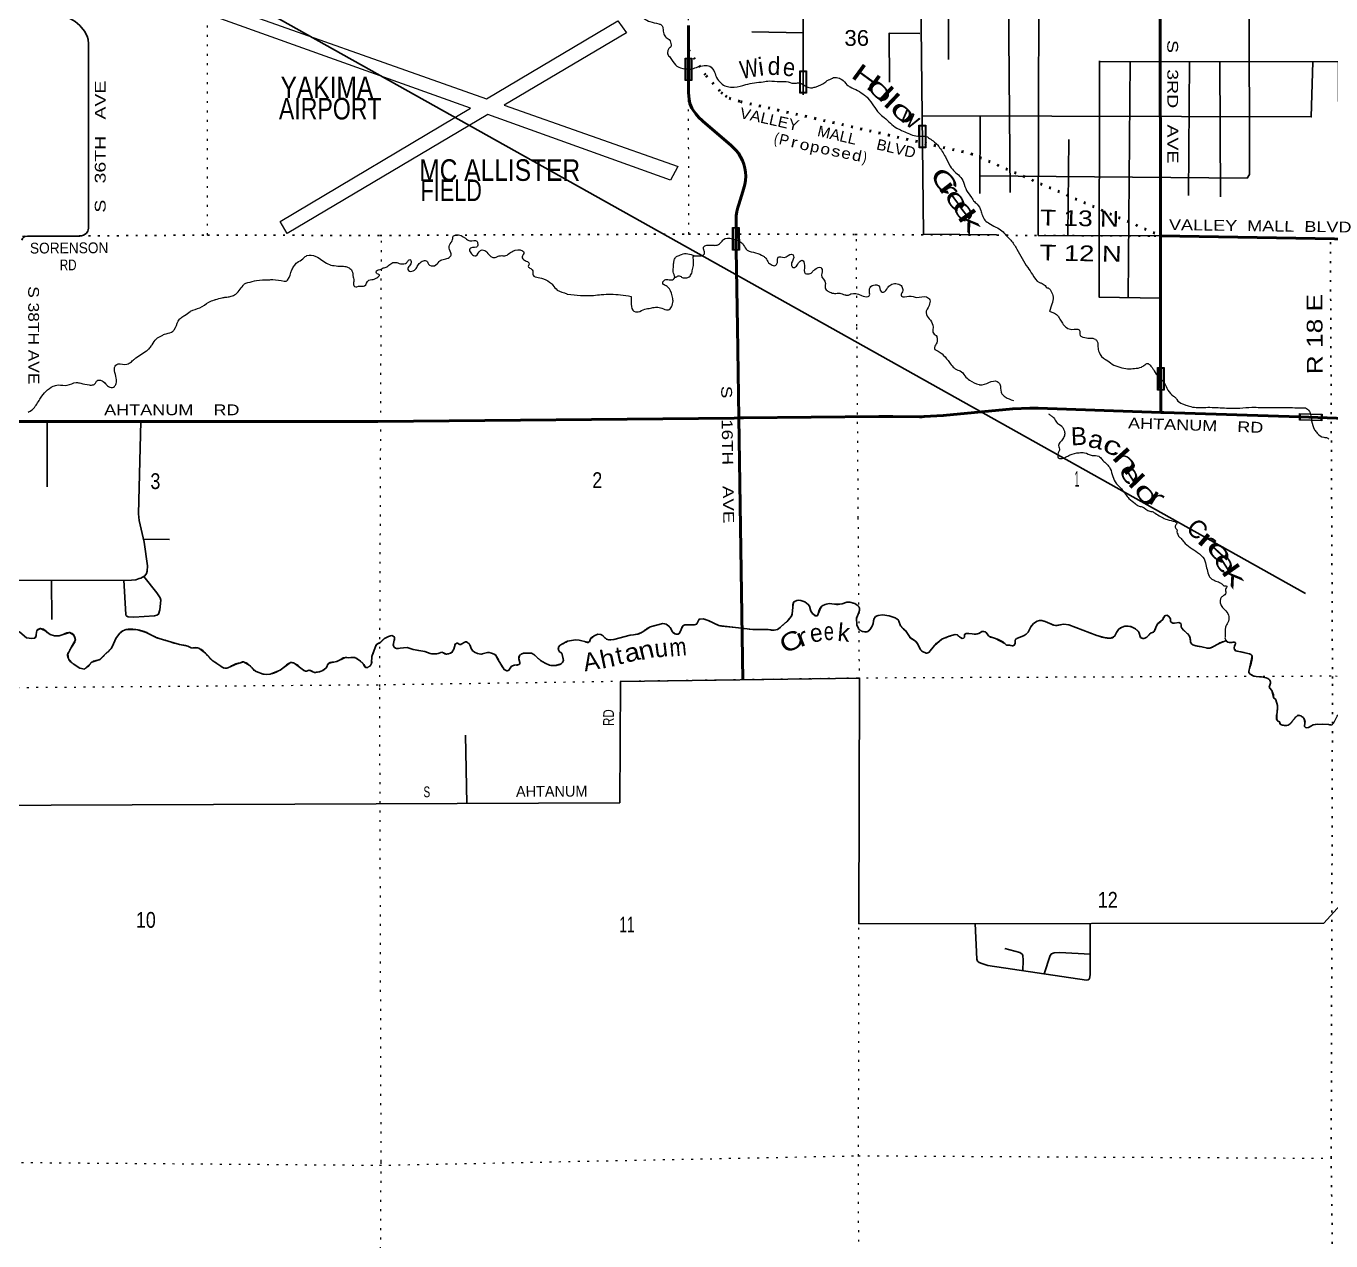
# Model space of a CAD drawing. Header units: feet. Extents: x -6 to 252658, y -374658 to -170635.
# Drawn here: x 111442 to 125950, y -353948 to -340437 of the extents above; entities that cross this region are included whole.
import ezdxf
from ezdxf.enums import TextEntityAlignment as Align

# ---------------------------------------------------------------- set-up
doc = ezdxf.new("R2010")
doc.units = ezdxf.units.FT
doc.header["$LTSCALE"] = 70
doc.linetypes.add('DOT_DASHED', pattern=[7.7, 5, -1.2, 0.3, -1.2])
doc.linetypes.add('DOTTED', pattern=[1.5, 0.3, -1.2])
for name, color, linetype, lineweight in [('26', 7, 'Continuous', 40), ('27', 7, 'Continuous', 13), ('29', 7, 'Continuous', 25), ('30', 7, 'Continuous', 13), ('31', 7, 'Continuous', 13), ('34', 7, 'Continuous', 25), ('36', 7, 'Continuous', 13), ('39', 7, 'Continuous', 13), ('44', 7, 'DOT_DASHED', 13), ('53', 7, 'DOTTED', 40), ('6', 7, 'DOTTED', 25), ('61', 7, 'Continuous', 13), ('7', 7, 'DOTTED', 13)]:
    doc.layers.add(name, color=color, linetype=linetype, lineweight=lineweight)
doc.layers.add('41', color=7, linetype='Continuous')

msp = doc.modelspace()

# ---------------------------------------------------------------- linework, layer by layer
at = {"layer": '26'}
for p, q in [((124054.67, -342768.1), (126203.21, -342806.19)), ((119411.98, -347706.81), (119367.27, -344794.96))]:
    msp.add_line(p, q, dxfattribs=at)
for points in [[(124057.45, -344732.86), (124057.41, -344708.54), (124056.74, -344234.86), (124054.67, -342768.1), (124050.93, -340128.65)], [(119367.27, -344794.96), (119367.25, -344793.53), (119350.98, -343785.05), (119337.19, -342930.32), (119336.26, -342595.89), (119337.89, -342547.49), (119344.56, -342499.52), (119356.21, -342452.52), (119363.33, -342431.02), (119366.43, -342422.35), (119409.97, -342275.84), (119433.34, -342197.18), (119440.74, -342152.3), (119443.41, -342106.89), (119441.32, -342061.45), (119434.49, -342016.49), (119422.99, -341972.48), (119406.96, -341929.91), (119386.57, -341889.25), (119362.04, -341850.95), (119333.64, -341815.42), (119301.68, -341783.06), (119279.72, -341764.33), (118967.83, -341494.66), (118957.59, -341486.4), (118920.44, -341452.15), (118887.07, -341414.2), (118857.85, -341372.97), (118843.64, -341349.67), (118831.94, -341325.01), (118822.88, -341299.26), (118816.56, -341272.71), (118813.21, -341247.55), (118807.11, -341179.31), (118806.83, -341140.32), (118807.12, -340791.48), (118806.31, -340431.53)], [(119367.27, -344794.96), (119417.07, -344794.46), (120925.01, -344779.45), (121079.85, -344777.91), (121377.22, -344781.51), (121402.36, -344781.81), (121427.22, -344780.36), (121640.33, -344767.92), (122412.14, -344692.37), (122601.68, -344684.31), (122694.64, -344687.62), (124057.45, -344732.86)], [(106797.58, -344809.97), (106852.76, -344810.43), (109982.72, -344833.24), (111199.65, -344833.77), (111436.32, -344833.87), (115352.88, -344834.68), (119314.84, -344795.48), (119367.27, -344794.96)], [(126214.19, -344803.15), (125598.88, -344783.1), (124090.81, -344733.97), (124057.45, -344732.86)]]:
    msp.add_lwpolyline(points, dxfattribs=at)
at = {"layer": '29'}
for p, q in [((122718.49, -332140.98), (122694.94, -342765.31)), ((120082.87, -334785.54), (120082.28, -341202.68)), ((121391.6, -340112.99), (121421.45, -342750.86)), ((121696.87, -340109.56), (121697.88, -340808.2)), ((122366.17, -340114.99), (122384.93, -342286.07)), ((112136.87, -340632.37), (112136.29, -342683.78)), ((120082.34, -340512.56), (119509.54, -340500.09)), ((123719.09, -340829.6), (123696.89, -343456.47)), ((124378.1, -340831.35), (124367.69, -342319.08)), ((124716.12, -340832.25), (124720.86, -342335.32)), ((122049.47, -341437.84), (122047.43, -342298.93)), ((123036.03, -341698.62), (123025.74, -342765.99)), ((111456.66, -342774.52), (112038.85, -342771.35)), ((122230.09, -342759.47), (121421.45, -342750.86)), ((124054.67, -342768.1), (122694.94, -342765.31)), ((111674.8, -344833.92), (111676.9, -345559.9)), ((113036.04, -346145.11), (112746.03, -346144.09)), ((111726.23, -346600.62), (111729.42, -347034.7)), ((116326.46, -348322.06), (116341.08, -349081.54))]:
    msp.add_line(p, q, dxfattribs=at)
for points in [[(109394.44, -340056.99), (109537.04, -340108.43), (109609.08, -340121.33), (109709.09, -340125.64), (111008.07, -340108.43), (111072.59, -340112.72), (111132.81, -340121.34), (111291.95, -340155.77), (111812.41, -340302.09), (111911.33, -340340.81), (111988.76, -340383.86), (112040.37, -340431.19), (112091.99, -340491.45), (112122.09, -340549.54), (112132.85, -340586.12), (112136.87, -340632.37)], [(122047.9, -342100.7), (125018.2, -342128.4), (125045.6, -342087.94), (125041.15, -340136.74)], [(121380.29, -340519.29), (121037.37, -340516.89), (121040.42, -341059.44)], [(121406.57, -341436.27), (125731.31, -341446.86), (125749.42, -340834.99)], [(123378.41, -340822.78), (123374.22, -343452.35), (124055.65, -343461.06)], [(123382.52, -340828.71), (126032.4, -340835.74), (126032.4, -341274.71)], [(111396.04, -342817.84), (111403.9, -342798.07), (111417.88, -342783), (111429.71, -342777.62), (111456.66, -342774.52)], [(112038.85, -342771.35), (112059.85, -342767.94), (112080.28, -342760.41), (112097.49, -342750.73), (112112.54, -342738.89), (112127.6, -342716.3), (112131.9, -342704.46), (112136.29, -342683.78)], [(112717.94, -344834.14), (112693.07, -345861.16), (112697.73, -345936.57), (112753.86, -346177.73), (112792.28, -346439.18), (112788.78, -346500.24), (112782.33, -346526.06), (112764.04, -346549.67), (112717.81, -346575.56), (112700.6, -346582.01), (112661.89, -346594.92), (112612.45, -346598.16), (110519.18, -346602.32), (110022.91, -346404.8)], [(112528.23, -346597.53), (112550.6, -346979.28), (112554.36, -346995.16), (112578.01, -347008.07), (112639.37, -347011.84), (112868.35, -346995.16), (112896.31, -346988.71), (112913.5, -346977.36), (112928.74, -346929.1), (112939.32, -346820.86), (112934.53, -346794.96), (112897.55, -346741.55), (112749.59, -346557.76)], [(103443.07, -350458.71), (105977.35, -350457.57), (106026.67, -350433.81), (106050.49, -350394.36), (106064.41, -350266.09), (106068.61, -349189.71), (106092.86, -349150.96), (106121.3, -349129.82), (106167.18, -349125.62), (106290.06, -349122.07), (109909.09, -349109.01), (118043.28, -349074.27), (118050.26, -347726.82), (120708.99, -347688.08), (120701.99, -350420.9), (125869.41, -350412.96), (126242.83, -350007.72)], [(121995.79, -350418.91), (122012.2, -350814.02), (122021.41, -350836.2), (122037.54, -350851.26), (122067.65, -350864.17), (122135.67, -350884.02), (123231.15, -351046.2), (123249.86, -351043.39), (123264.92, -351032.63), (123272.22, -350983.51), (123272.35, -350416.95)], [(122325.06, -350696.88), (122490.25, -350739.37), (122504.4, -350749.97), (122511.76, -350754.43), (122523.58, -350769.49), (122527.77, -350829.61), (122525.57, -350941.74)], [(122759.88, -350976.43), (122827.63, -350774.7), (122841.88, -350756.58), (122871.99, -350743.67), (122935.35, -350740.93), (123272.27, -350759.69)]]:
    msp.add_lwpolyline(points, dxfattribs=at)
at = {"layer": '31'}
for p, q in [((120081.73, -341057.83), (120082.12, -341057.83)), ((120118.9, -340932.74), (120119.54, -341182.74)), ((120119.54, -341182.74), (120044.55, -341182.92)), ((121444.66, -341539.06), (121446.7, -341789.05)), ((121446.7, -341789.05), (121371.7, -341789.66)), ((121408.18, -341664.36), (121408.57, -341664.36))]:
    msp.add_line(p, q, dxfattribs=at)
for points in [[(120044.55, -341182.92), (120043.91, -340932.92), (120118.9, -340932.74)], [(121371.7, -341789.66), (121369.66, -341539.67), (121444.66, -341539.06)]]:
    msp.add_lwpolyline(points, dxfattribs=at)
for points in [[(120052.52, -341174.9), (120051.92, -340940.89), (120110.92, -340940.75), (120111.52, -341174.76)], [(121379.62, -341781.59), (121377.72, -341547.59), (121436.73, -341547.11), (121438.63, -341781.11)]]:
    msp.add_lwpolyline(points, close=True, dxfattribs=at)
at = {"layer": '34'}
msp.add_lwpolyline([(113761.68, -340077.22), (120194.27, -343682.25), (125667.93, -346746.8)], dxfattribs=at)
at = {"layer": '36'}
for p, q in [((111488.51, -339447.83), (116560.29, -341244.16)), ((116758.2, -341314.26), (118691.05, -341998.84)), ((116577.74, -341421.59), (114345.32, -342741.95)), ((118608.11, -342149.14), (116577.65, -341420.73)), ((116579.63, -341421.45), (116579.31, -341421.33)), ((118609.99, -342148.36), (118687.36, -342003.7))]:
    msp.add_line(p, q, dxfattribs=at)
for points in [[(116382.33, -341350.66), (111442.93, -339578.68), (111486.53, -339453.87)], [(116561.4, -341244.89), (118021.45, -340376.62), (118118.14, -340510.54), (116758.33, -341314.79)], [(114345.32, -342741.95), (114266.39, -342609.69), (116382.94, -341351.01)]]:
    msp.add_lwpolyline(points, dxfattribs=at)
at = {"layer": '39'}
for points in [[(118143.79, -340119.7), (118176.4, -340190.99), (118236.81, -340279.18), (118281.1, -340331.28), (118313.26, -340353.3), (118377.58, -340387.3), (118476, -340411.19), (118506.15, -340425.19), (118536.5, -340535.53), (118570.7, -340571.58), (118592.81, -340587.6), (118613.02, -340645.76), (118611.05, -340665.84), (118601.04, -340675.9), (118595.02, -340679.92), (118579.02, -340708.05), (118575.08, -340746.19), (118603.27, -340786.29), (118661.67, -340868.46), (118845.69, -340915.63)], [(118845.69, -340915.63), (118980.89, -340875.89), (119043.15, -340883.79), (119097.49, -340949.93), (119119.7, -341010.1), (119166, -341068.22), (119182.09, -341084.24), (119240.37, -341110.23), (119308.64, -341116.11), (119316.68, -341116.1), (119443.1, -341087.76), (119637.76, -341055.28), (119706.01, -341047.12), (119824.47, -341052.92), (119892.74, -341052.79), (119979.1, -341072.7), (120033.3, -341068.58), (120103.63, -341100.56), (120183.98, -341122.49), (120226.11, -341110.36), (120324.4, -341064.01), (120358.47, -341037.86), (120364.49, -341035.83), (120420.65, -341009.64), (120484.9, -341017.55), (120511.03, -341029.54), (120569.38, -341089.64), (120603.55, -341111.65), (120764.35, -341203.68), (120800.57, -341237.73), (120862.97, -341321.92), (120925.39, -341404.09), (120983.71, -341454.15), (121124.48, -341572.31), (121176.74, -341596.3), (121315.36, -341653.75), (121397.92, -341659.65), (121465.99, -341670.01), (121476.04, -341678.02), (121526.31, -341712.05), (121588.68, -341776.15), (121663.19, -341890.42), (121717.61, -341994.69), (121767.93, -342056.81), (121820.23, -342104.89), (121864.54, -342173.05), (121898.86, -342265.31), (121957.25, -342347.49), (121977.4, -342379.56), (122015.61, -342415.61), (122057.92, -342487.8), (122074.1, -342541.96), (122102.32, -342594.09), (122158.62, -342636.13), (122164.65, -342640.13), (122243.03, -342682.13), (122305.35, -342726.17), (122333.53, -342760.24), (122389.87, -342816.34), (122456.33, -342916.57), (122579.22, -343123.06), (122631.57, -343199.23), (122708.05, -343287.41), (122740.19, -343299.39), (122780.41, -343331.42)], [(115412.09, -343126.67), (115454.22, -343112.54), (115496.31, -343080.34), (115548.47, -343064.18), (115604.72, -343080.14), (115642.87, -343080.06), (115672.96, -343069.97), (115694.97, -343039.82), (115709.02, -343033.77), (115725.14, -343063.84), (115713.16, -343091.96), (115687.14, -343132.16), (115693.22, -343156.23), (115747.43, -343158.14), (115773.49, -343140.02), (115779.49, -343131.98), (115803.49, -343089.78), (115847.58, -343051.57), (115871.66, -343043.5), (115903.81, -343059.49), (115915.9, -343083.55), (115984.2, -343101.48), (116034.29, -343055.22), (116052.34, -343041.14), (116108.51, -343024.97), (116156.64, -343000.79), (116168.65, -342982.7), (116164.58, -342958.63), (116146.37, -342888.42), (116176.36, -342830.15), (116180.37, -342824.12), (116190.29, -342773.93), (116222.38, -342759.82), (116326.85, -342795.75), (116377.1, -342823.75), (116453.4, -342827.62), (116463.5, -342859.71), (116461.55, -342885.81), (116383.31, -342908.03), (116371.3, -342924.11), (116379.37, -342946.17), (116417.61, -342988.26), (116441.7, -342990.22), (116493.77, -342931.91), (116513.84, -342925.84), (116566.1, -342951.84), (116608.35, -342999.93), (116640.5, -343011.9), (116676.62, -343001.81), (116730.8, -342989.66), (116776.97, -342989.57), (116829.09, -342953.35), (116855.15, -342939.24), (116961.55, -342935.03), (116977.66, -342955.06), (116957.68, -343003.27), (116981.85, -343039.35), (117003.96, -343049.35), (117026.06, -343061.34), (117034.14, -343083.41), (117024.16, -343111.53), (117054.32, -343133.55), (117076.48, -343167.63), (117076.49, -343173.65), (117078.57, -343207.76), (117102.69, -343223.78), (117170.99, -343241.7), (117263.43, -343283.68), (117299.64, -343317.73), (117347.94, -343371.83), (117454.43, -343415.78), (117462.47, -343419.78)], [(118171.2, -343444.51), (118217.73, -343615.03), (118247.85, -343614.98), (118322.07, -343584.73), (118384.28, -343574.57), (118440.47, -343562.43), (118494.69, -343568.34), (118560.98, -343592.3), (118583.07, -343592.25), (118617.13, -343560.08), (118635.06, -343493.81), (118624.9, -343435.63), (118578.52, -343339.37), (118538.32, -343315.36), (118522.23, -343301.35), (118536.21, -343265.19), (118576.34, -343255.08), (118630.55, -343256.98), (118664.62, -343228.82), (118676.65, -343224.78), (118684.67, -343216.74), (118724.84, -343222.69), (118736.9, -343232.69), (118779.07, -343236.63), (118815.18, -343224.51), (118831.2, -343208.43), (118849.17, -343158.22), (118861.09, -343099.99), (118858.9, -343013.69), (118858.87, -342999.64), (118874.91, -342991.58), (118951.21, -342991.43), (118983.28, -342969.3), (118977.17, -342927.16), (118975.15, -342919.14), (118973.11, -342905.09), (118981.11, -342889.01), (119021.23, -342872.88), (119071.41, -342872.79), (119111.57, -342874.72), (119163.72, -342848.53), (119195.75, -342808.33), (119294.58, -342801.56)], [(119294.58, -342801.56), (119399.28, -342847.89), (119418.74, -342871.98), (119461.01, -342928.25), (119553.42, -342958.18), (119639.83, -342996.15), (119665.97, -343018.18), (119698.2, -343068.29), (119736.4, -343094.31), (119760.51, -343102.29), (119790.57, -343080.16), (119800.47, -343015.91), (119804.47, -343007.88), (119872.74, -343009.75), (119952.96, -342973.47), (119969.04, -342981.48), (119977.13, -343009.56), (119951.19, -343087.88), (119957.26, -343107.94), (119961.3, -343115.96), (119997.43, -343115.89), (120031.46, -343069.67), (120069.54, -343041.49), (120097.77, -343097.64), (120105.99, -343187.94), (120138.12, -343191.9), (120178.24, -343177.77), (120184.25, -343169.73), (120210.29, -343143.59), (120280.51, -343123.39), (120292.66, -343171.53), (120284.69, -343203.66), (120331.07, -343299.92), (120325.12, -343334.05), (120347.3, -343378.16), (120379.45, -343396.17), (120431.68, -343410.11), (120487.89, -343408), (120546.15, -343425.96), (120558.2, -343427.94), (120586.3, -343427.89), (120612.38, -343415.79), (120728.85, -343431.63), (120803.16, -343445.54), (120817.2, -343437.48), (120819.12, -343397.34), (120835.05, -343331.08), (120899.26, -343314.89), (120919.34, -343320.88), (120949.6, -343389.07), (120975.71, -343395.03), (121019.78, -343348.79), (121033.8, -343330.7), (121081.92, -343302.51), (121140.15, -343306.41), (121150.2, -343310.41), (121170.3, -343322.42), (121188.45, -343366.53), (121186.5, -343390.62), (121172.5, -343416.74), (121176.57, -343438.81), (121256.86, -343438.66), (121347.24, -343454.55), (121453.63, -343448.32), (121489.84, -343482.37), (121481.93, -343542.61), (121449.99, -343628.97), (121454.04, -343645.01), (121496.34, -343709.17), (121526.6, -343783.36), (121526.62, -343791.4), (121530.76, -343853.61), (121566.97, -343887.66), (121571.03, -343907.73), (121567.12, -343959.91), (121543.13, -344010.13), (121545.19, -344032.22), (121561.27, -344042.22), (121708.11, -344176.42), (121800.62, -344262.54), (121828.76, -344270.52), (121881.07, -344326.62), (121931.36, -344374.69), (122037.87, -344424.67), (122047.9, -344426.66), (122240.55, -344390.17), (122268.73, -344420.22), (122282.96, -344508.5), (122305.11, -344542.58), (122327.24, -344560.61), (122419.67, -344600.57)], [(118657.93, -343232.76), (118638.4, -343168.65), (118640.26, -343104.43), (118644.18, -343056.25), (118658.15, -343018.08), (118682.19, -342993.96), (118704.26, -342987.89), (118730.34, -342975.8), (118875.95, -342991.52)], [(113854, -343321.72), (113862.62, -343310.3), (113908.75, -343290.14), (114005.06, -343265.87), (114139.55, -343257.58), (114183.72, -343255.48), (114312.24, -343273.3), (114334.32, -343273.26), (114348.35, -343261.19), (114398.3, -343146.69), (114422.3, -343104.49), (114456.35, -343066.29), (114518.5, -343026.03), (114530.51, -343013.97), (114564.59, -342989.81), (114662.98, -342997.65), (114797.67, -343081.69), (114946.28, -343107.49)], [(114946.28, -343107.49), (114998.5, -343111.41), (115032.65, -343125.39), (115064.84, -343157.45), (115079.05, -343227.66), (115087.13, -343253.74), (115083.22, -343301.91), (115095.33, -343334.01), (115151.53, -343327.88), (115163.57, -343327.85), (115203.72, -343325.77), (115253.78, -343263.45), (115285.89, -343255.36), (115342.06, -343237.19), (115370.1, -343203.02), (115339.94, -343185.01), (115339.88, -343158.92), (115361.94, -343148.84), (115412.09, -343126.67)], [(113663.89, -343451.49), (113710.33, -343445.06), (113760.48, -343426.91), (113812.56, -343376.63), (113854, -343321.72)], [(122780.41, -343331.42), (122782.43, -343341.45), (122806.54, -343349.44), (122832.7, -343375.48), (122856.9, -343433.64), (122855.05, -343507.9), (122851.06, -343517.95), (122821.14, -343610.33)], [(113268.3, -343610.4), (113271.02, -343608.5), (113375.32, -343570.16), (113473.56, -343507.74), (113535.74, -343481.54), (113549.78, -343477.49), (113622.02, -343457.29), (113663.89, -343451.49)], [(117462.47, -343419.78), (117749.58, -343431.28), (117837.9, -343423.07), (118050.7, -343424.68), (118171.2, -343442.51)], [(112633.87, -344150.65), (112647.79, -344139.58), (112780.1, -344049), (112810.15, -344024.85), (112838.18, -343986.67), (112842.19, -343980.64), (112892.23, -343914.31), (112946.36, -343882.09), (112980.46, -343863.96), (113060.71, -343839.72), (113088.76, -343813.57), (113134.73, -343717.14), (113164.77, -343680.96), (113204.86, -343654.79), (113265.97, -343612.03)], [(122819.12, -343608.33), (122917.62, -343664.34), (122935.75, -343696.42), (122963.95, -343740.53), (123010.23, -343790.61), (123070.5, -343810.57), (123150.8, -343814.43), (123158.91, -343848.54), (123162.98, -343878.64), (123193.14, -343896.65), (123267.44, -343906.55), (123331.71, -343920.47), (123351.83, -343944.52), (123359.98, -344002.71), (123372.16, -344062.9), (123442.59, -344145.05), (123450.63, -344149.05), (123516.97, -344195.09), (123603.38, -344231.06), (123689.74, -344246.96), (123766.02, -344244.8), (123842.27, -344228.6), (123880.37, -344204.45), (123910.45, -344188.34), (123938.51, -344208.69), (123967.38, -344242.98), (123983.62, -344271.85), (124097.31, -344399.98)], [(111464.9, -344729.79), (111488.64, -344717.87), (111534.73, -344677.63), (111602.76, -344573.14), (111743.01, -344442.4), (111799.19, -344428.24), (111899.58, -344432.06), (111999.9, -344399.75), (112050.11, -344409.68), (112144.5, -344427.57), (112190.67, -344425.47), (112214.72, -344407.36), (112230.73, -344381.23), (112270.86, -344375.14), (112323.14, -344411.16), (112331.19, -344421.19), (112347.29, -344437.21), (112403.54, -344457.17), (112423.59, -344445.09), (112443.6, -344412.94), (112445.47, -344350.71), (112441.15, -344206.21), (112465.22, -344194.12), (112561.58, -344197.95), (112589.67, -344185.85), (112633.87, -344150.65)], [(124097.31, -344399.98), (124198.29, -344553.08), (124226.44, -344575.11), (124236.51, -344591.15), (124300.85, -344639.2), (124337.01, -344651.17), (124391.25, -344669.14), (124559.9, -344676.85), (124740.6, -344682.54), (124935.34, -344686.18), (125071.83, -344675.89), (125166.2, -344677.72), (125417.14, -344677.26), (125627.95, -344682.89), (125635.98, -344682.87), (125666.09, -344682.81), (125690.21, -344696.82), (125735.74, -344828.32)], [(122809.36, -344747.89), (122837.59, -344770.39), (122869.77, -344794.42), (122897.97, -344842.53), (122956.29, -344886.58), (122976.43, -344918.65), (122982.48, -344932.69), (122990.6, -344972.82), (122976.62, -345014.99), (122944.6, -345059.2), (122922.6, -345101.4), (122930.73, -345153.56), (122916.74, -345181.7), (122914.8, -345211.8), (122916.87, -345237.89), (122953.01, -345245.84), (122987.13, -345237.76), (123037.26, -345211.57), (123049.29, -345205.53), (123149.62, -345181.26), (123209.85, -345181.14), (123296.23, -345211.09), (123368.53, -345220.98), (123402.73, -345255.04), (123486.47, -345342), (123549.8, -345505.65), (123630.29, -345593.81), (123704.77, -345692.02), (123773.13, -345746.07), (123809.33, -345774.11), (123849.5, -345784.07), (123935.93, -345832.07), (123962.03, -345836.04), (123982.13, -345846.04), (124096.7, -345912.06), (124173.03, -345936), (124235.34, -345968), (124217.78, -345998.12), (124239.15, -346048.95), (124237.67, -346062.22), (124247.99, -346087.29), (124256.84, -346107.93), (124283.87, -346136.5), (124314.05, -346172.57), (124466.87, -346290.7), (124539.29, -346362.82), (124555.44, -346406.94), (124595.89, -346553.38), (124603.96, -346567.41), (124634.11, -346591.44), (124671.9, -346608.52), (124724.98, -346632.11), (124748.57, -346652.75), (124760.36, -346661.6), (124769.21, -346661.6), (124792.87, -346665.41), (124776.89, -346703.57), (124780.95, -346729.66), (124760.96, -346769.83), (124742.91, -346779.91), (124722.9, -346808.04), (124718.91, -346822.1), (124731.08, -346882.28), (124763.28, -346922.36), (124781.38, -346940.39), (124813.64, -347004.56), (124803.74, -347070.81), (124777.74, -347123.04), (124773.94, -347221.4), (124771.97, -347241.46), (124787.83, -347275.67)], [(125735.74, -344828.32), (125768.98, -344925.48), (125797.17, -344963.56), (125871.54, -345009.59), (125907.68, -345015.54), (125924.85, -345029.16)], [(119480.94, -347143.53), (119497.68, -347145.7), (119696.37, -347149.47), (119756.59, -347155.41), (119830.79, -347121.2), (119838.81, -347113.16), (119947, -347006.65), (119966.87, -346888.2), (119970.83, -346856.09), (120014.92, -346823.92), (120071.13, -346827.87), (120117.33, -346851.89), (120151.51, -346889.98), (120161.61, -346926.1), (120183.76, -346968.22), (120227.96, -346996.26), (120242, -346992.23), (120249.99, -346970.14), (120306.02, -346875.74), (120334.1, -346865.67), (120340.12, -346863.65), (120488.64, -346867.49), (120590.95, -346841.27), (120639.14, -346853.25), (120689.36, -346881.29), (120709.49, -346919.4), (120701.53, -346957.54), (120673.56, -347033.85), (120675.65, -347082.02), (120679.71, -347106.09), (120719.93, -347158.23), (120764.11, -347174.23), (120794.21, -347174.19), (120814.26, -347160.11), (120848.3, -347113.91), (120862.27, -347071.74), (120862.27, -347065.72), (120872.23, -347025.57), (120888.25, -347001.46), (120922.35, -346989.38), (120968.5, -346985.31), (121070.89, -347003.24), (121135.17, -347037.29), (121167.4, -347111.51), (121229.72, -347173.65), (121265.94, -347231.81), (121338.28, -347283.91), (121390.61, -347376.17), (121408.7, -347394.21), (121418.75, -347398.21), (121460.91, -347410.2), (121496.99, -347382.06), (121533.04, -347335.85), (121603.17, -347269.53), (121633.24, -347249.43), (121675.36, -347235.32), (121725.5, -347215.19), (121793.72, -347207.08), (121829.9, -347237.14), (121849.99, -347247.15), (121872.05, -347237.08), (121880.01, -347200.95), (121912.11, -347190.88), (122006.45, -347198.78), (122038.54, -347190.72), (122066.61, -347170.61), (122088.68, -347168.58), (122102.73, -347170.57), (122152.99, -347224.7), (122209.23, -347244.7), (122325.73, -347304.77), (122345.83, -347322.81), (122377.94, -347322.77), (122416.08, -347328.74), (122438.13, -347308.64), (122442.05, -347262.48), (122462.1, -347244.39), (122552.35, -347206.14), (122584.41, -347178), (122588.41, -347171.98), (122610.41, -347123.78), (122666.51, -347065.5), (122708.63, -347049.4), (122754.8, -347053.36), (122819.05, -347077.36), (122867.26, -347099.38), (122943.52, -347095.28), (122967.59, -347089.22), (123043.87, -347099.17), (123124.19, -347129.17), (123325.02, -347205.2), (123399.32, -347231.2)], [(123399.32, -347231.2), (123481.63, -347245.14), (123531.78, -347233.04), (123569.82, -347176.79), (123575.82, -347164.75), (123601.87, -347136.61), (123690.12, -347110.42), (123736.3, -347120.39), (123772.45, -347138.41), (123806.62, -347166.47), (123816.69, -347184.53), (123828.79, -347226.66), (123846.89, -347244.69), (123899.05, -347234.6), (123923.1, -347212.49), (123941.13, -347192.4), (123985.24, -347168.26), (124013.22, -347099.99), (124017.22, -347091.96), (124071.33, -347047.73), (124103.36, -346997.51), (124119.4, -346989.47), (124143.5, -346999.48), (124161.61, -347023.53), (124171.72, -347067.68), (124199.83, -347077.68), (124276.09, -347075.58), (124286.17, -347097.65), (124286.2, -347121.73), (124298.27, -347141.79), (124378.7, -347227.99), (124386.78, -347262.11), (124388.82, -347284.18), (124406.93, -347312.26), (124443.08, -347328.27), (124523.39, -347342.23), (124531.42, -347344.22), (124607.7, -347354.17), (124655.82, -347330.02), (124774.15, -347275.69), (124787.83, -347275.67)], [(115374.78, -347299.43), (115330.67, -347327.61), (115304.73, -347401.92), (115284.75, -347448.12), (115280.91, -347530.42), (115272.91, -347544.48), (115214.75, -347570.69), (115192.59, -347532.6), (115160.4, -347502.55), (115132.24, -347478.52), (115086.03, -347458.54), (115021.79, -347462.67), (114995.69, -347458.71), (114889.38, -347505.08), (114805.11, -347525.32), (114777.11, -347573.53), (114763.08, -347587.61), (114708.95, -347615.82), (114666.8, -347623.93), (114640.71, -347623.97), (114628.64, -347615.98), (114598.5, -347601.98), (114542.3, -347610.11), (114502.1, -347582.1), (114427.69, -347524.04), (114391.54, -347514.07), (114359.43, -347526.17), (114279.28, -347592.57), (114116.78, -347647.07), (114010.33, -347621.18), (113978.17, -347603.18), (113945.96, -347565.1), (113937.92, -347557.09), (113867.56, -347511.07), (113835.44, -347511.13), (113823.41, -347519.19), (113799.33, -347523.25), (113685.01, -347575.65), (113672.97, -347579.69), (113608.69, -347559.74), (113548.37, -347515.71), (113516.2, -347495.69), (113439.75, -347413.56), (113375.39, -347361.5), (113329.19, -347349.54), (113285.04, -347353.65), (113272.99, -347351.66), (113240.83, -347333.66), (113146.43, -347315.78), (112991.75, -347267.92), (112905.37, -347241.99), (112837.05, -347210.01), (112782.78, -347182.02), (112680.33, -347150.1), (112610.06, -347144.21), (112541.81, -347150.37), (112481.67, -347190.63), (112445.63, -347236.86), (112389.68, -347355.38), (112339.59, -347405.66), (112331.58, -347411.7), (112239.4, -347492.16), (112219.33, -347494.21), (112195.24, -347498.27), (112165.17, -347516.39), (112095.06, -347586.77), (112030.79, -347572.85), (111960.43, -347526.82), (111916.16, -347480.74), (111904, -347426.57), (111911.98, -347402.48), (111986.01, -347287.93), (111991.99, -347269.86), (111955.7, -347191.66), (111925.56, -347179.67), (111917.52, -347179.68), (111815.22, -347218.02), (111761.02, -347218.13), (111698.74, -347198.18), (111664.54, -347166.13), (111606.26, -347136.14), (111570.15, -347148.25), (111556.16, -347174.37), (111554.24, -347216.52), (111544.25, -347238.62), (111518.17, -347246.69), (111459.93, -347242.8), (111439.85, -347236.82), (111363.43, -347172.74), (111285.07, -347144.79), (111277.03, -347140.8), (111244.91, -347138.85), (111174.67, -347151.03), (111152.62, -347167.13), (111142.62, -347183.21), (111076.43, -347209.43), (111052.43, -347251.62)], [(115374.78, -347299.43), (115415.75, -347255.22), (115477.91, -347223.03), (115499.97, -347214.97), (115534.12, -347228.98), (115538.18, -347253.06), (115528.21, -347291.2), (115524.22, -347311.28), (115530.29, -347335.36), (115560.43, -347357.4), (115608.59, -347353.32), (115670.79, -347347.22), (115735.05, -347367.21), (115875.58, -347393.13), (115947.87, -347417.12), (116002.06, -347417.05), (116010.08, -347417.04), (116066.25, -347400.91), (116110.44, -347420.93), (116132.51, -347418.89), (116166.61, -347408.81), (116206.63, -347336.51), (116210.61, -347318.44), (116226.63, -347300.36), (116270.81, -347314.35), (116304.9, -347296.24), (116324.95, -347286.18), (116369.15, -347310.21), (116393.33, -347368.39), (116437.54, -347404.46), (116497.78, -347420.44), (116505.8, -347420.42), (116567.98, -347402.28), (116620.18, -347410.24), (116660.36, -347432.27), (116702.63, -347504.47), (116754.95, -347588.7), (116783.08, -347606.73), (116801.14, -347604.7), (116855.23, -347546.42), (116885.33, -347542.38), (116921.44, -347538.31), (116931.45, -347522.24), (116919.33, -347476.1), (116935.31, -347429.92), (116981.44, -347411.8), (117013.54, -347409.75), (117021.57, -347409.73), (117077.78, -347417.69), (117119.99, -347453.76), (117156.16, -347485.84), (117236.52, -347533.9), (117318.84, -347549.86), (117360.96, -347541.77), (117395.06, -347527.68), (117417.06, -347485.5), (117402.92, -347427.32), (117396.87, -347409.26), (117370.75, -347391.23), (117358.66, -347363.15), (117386.68, -347316.95), (117392.68, -347314.94), (117462.87, -347278.71), (117525.06, -347264.58), (117577.23, -347262.51), (117651.53, -347282.49), (117703.71, -347286.44), (117715.7, -347252.31), (117751.77, -347220.15), (117821.98, -347199.99), (117846.08, -347209.99), (117874.22, -347236.05), (117896.32, -347254.09), (117962.56, -347260.02), (118026.76, -347245.89), (118034.79, -347243.87), (118159.17, -347209.6), (118235.41, -347201.47), (118283.55, -347183.35), (118391.8, -347112.97), (118407.86, -347110.94), (118492.1, -347086.74), (118540.26, -347082.67), (118586.47, -347106.7), (118634.76, -347180.9), (118656.86, -347194.92), (118680.95, -347200.92), (118713.03, -347180.8), (118729.01, -347138.63), (118739, -347112.53), (118779.11, -347094.41), (118849.35, -347096.33), (118855.37, -347096.33), (118889.49, -347092.27), (118903.52, -347078.2), (118920.37, -347036.32)], [(118921.74, -347032.92), (118977.63, -347030.49), (119053.79, -347057.72)], [(119053.79, -347057.72), (119060.02, -347059.95), (119136.36, -347099.99), (119178.52, -347109.97), (119329.06, -347123.83), (119480.94, -347143.53)], [(124787.83, -347275.67), (124802.17, -347285.56), (124868.43, -347289.45), (124884.42, -347291.94), (124888.55, -347309.49), (124878.54, -347327.57), (124888.7, -347381.74), (124920.83, -347389.71), (125039.33, -347415.58), (125071.5, -347437.6), (125073.54, -347453.65), (125041.7, -347592.19), (125037.74, -347620.31), (125067.92, -347654.37), (125112.12, -347668.33), (125168.35, -347674.25), (125230.61, -347686.17), (125272.83, -347716.2), (125276.9, -347746.3), (125264.94, -347788.47), (125295.15, -347832.56), (125313.38, -347910.81)], [(125313.38, -347910.81), (125333.47, -347920.8), (125339.52, -347934.84), (125341.55, -347944.88), (125353.69, -347991.01), (125347.86, -348083.35), (125350.02, -348157.61), (125374.14, -348171.61), (125396.3, -348207.69), (125420.39, -348211.66), (125440.48, -348215.64), (125490.63, -348199.49), (125534.7, -348149.23), (125574.76, -348107.01), (125616.92, -348108.94), (125649.1, -348136.98), (125661.25, -348189.14), (125659.33, -348229.28), (125707.52, -348235.21), (125745.61, -348211.06), (125755.64, -348207.02), (125799.8, -348200.93), (125924.27, -348204.7), (125958.41, -348208.65), (125984.45, -348178.5), (126016.45, -348120.24), (126026.45, -348102.15), (126046.49, -348090.07), (126102.68, -348077.93), (126164.92, -348083.84), (126232.08, -348098.78)]]:
    msp.add_spline(points, degree=3, dxfattribs=at)
at = {"layer": '44', "lineweight": 25}
for points in [[(118708.68, -347187.76), (118742.97, -347106.32), (118765.58, -347095.6), (118868.78, -347095.96), (118894.43, -347089.8), (118900.76, -347083.36), (118926.02, -347033.21), (118969.77, -347029.02), (119025.45, -347046.28), (119145.48, -347103.1), (119202.59, -347112.44), (119521.96, -347147.8), (119694.21, -347149.4), (119759.06, -347155.34), (119795.24, -347145.96), (119828.06, -347123.8), (119911.25, -347046.56), (119950.89, -347001), (119960.6, -346977.61), (119969.58, -346862.25), (119979.75, -346841.35), (120011.28, -346824.93), (120034.93, -346821.36), (120057.66, -346823.91), (120101.11, -346841.22), (120138.53, -346871.01), (120151, -346888.98), (120168.57, -346943.06), (120184.63, -346969.26), (120216.87, -346992.36), (120232.79, -346996.72), (120241.34, -346992.98), (120277.64, -346904.09), (120292.58, -346884.78), (120325.61, -346868.45), (120372.2, -346858.74), (120431.76, -346864.14), (120490.54, -346867.3), (120514.61, -346861.93), (120565.78, -346844.69), (120602.02, -346842.18), (120655.51, -346859.82), (120683.19, -346875.92), (120703.86, -346898.99), (120709.39, -346921.44), (120703.14, -346952.19), (120675.65, -347023.44), (120677.14, -347094.3), (120697.49, -347138.36), (120730.9, -347164.59), (120767.33, -347174.83), (120790.66, -347175.24), (120802.75, -347169.93), (120823.83, -347149.66), (120850.59, -347109.3), (120860.59, -347080.78), (120869.49, -347033.39), (120885.64, -347003.57), (120915.34, -346990.65), (120962.63, -346985.24), (121039.77, -346995.16), (121105.62, -347016.49), (121137.49, -347039.68), (121146.68, -347054.69), (121165.3, -347108.74), (121217.99, -347160.56), (121271.96, -347238.1), (121331.28, -347276.73), (121352.67, -347305.52), (121385.24, -347368.73), (121408.01, -347393.82), (121450.68, -347409.33), (121477.82, -347402.54), (121541.19, -347327.27), (121622.67, -347254.91), (121705.91, -347223.06), (121773.14, -347204.15), (121797, -347208.44), (121830.26, -347237.36), (121848.98, -347246.88), (121865.03, -347242.51), (121875.67, -347231.84), (121876.94, -347204.08), (121896.14, -347193.54), (121924.12, -347190.97), (121997.96, -347199.21), (122029.19, -347194.07), (122044.41, -347187.39), (122066.95, -347170.51), (122092.18, -347168.68), (122108.35, -347173.28), (122118.12, -347181.87), (122142.38, -347216.99), (122155.5, -347225.79), (122219.03, -347249.24), (122325.34, -347304.55), (122343.47, -347321.88)], [(122343.47, -347321.88), (122360.36, -347323.78), (122381.45, -347323.14), (122414.25, -347328.9), (122427.86, -347322.48), (122435.74, -347312.43), (122440.89, -347300.41), (122440.18, -347265.8), (122458.88, -347246.4), (122538.56, -347213.91), (122561.82, -347199.46), (122583.49, -347179.12), (122613.81, -347118.24), (122644.81, -347082.32), (122685.33, -347055.25), (122708.72, -347049.39), (122736.24, -347049.37), (122774.34, -347060.13), (122868.93, -347099.87), (122891.92, -347102.57), (122978.88, -347088.72), (123037.05, -347096.83), (123348.76, -347213.89), (123427.57, -347238.51), (123498.62, -347245.46), (123529.91, -347234.48), (123545.96, -347218.79), (123566.71, -347182.62), (123587.2, -347149.05), (123611.79, -347130.46), (123659.88, -347112.49), (123695.91, -347110.79), (123723.34, -347115.95), (123776.58, -347141.03), (123813.08, -347176.65), (123834.42, -347235.16), (123857.85, -347247.54), (123880.77, -347244.58), (123901.43, -347232.63), (123944.5, -347189.55), (123976.95, -347176.29), (123984.84, -347168.94), (124009.84, -347107.74), (124024.86, -347082.36), (124075.95, -347041.86), (124104.22, -346996.76), (124125.93, -346990.11), (124145.53, -347001.2), (124160.68, -347021.86), (124164.38, -347033.24), (124165.8, -347057.84), (124171.9, -347067.84), (124192, -347076.3), (124209.89, -347078.17), (124260.6, -347069.08), (124280.89, -347080.79), (124285.97, -347096.6), (124285.49, -347119.26), (124292.13, -347133.07), (124309.87, -347155.24), (124346.36, -347187.77), (124365.47, -347207.24), (124375.99, -347222.66), (124383.54, -347242.92), (124389.24, -347285.96), (124396.76, -347301.9), (124413.06, -347316.56), (124435.67, -347326.48), (124514.93, -347340.45), (124579.36, -347356.16), (124600.27, -347356.08), (124623.59, -347347.29), (124716.09, -347300.45), (124771.08, -347276.8), (124777.49, -347274.98), (124784.98, -347275.37), (124789.37, -347276.73), (124804.19, -347286.84), (124809.18, -347289.19), (124822.14, -347291.66), (124859.43, -347289.21), (124872.68, -347289.64), (124884.16, -347291.79), (124888.29, -347296.75), (124888.93, -347306.86), (124877.91, -347331.05), (124875.7, -347354.95), (124878.57, -347371.1), (124884.79, -347379.53), (124892.52, -347383.16), (125042.95, -347416.55), (125059.6, -347424.68), (125071.99, -347438.42), (125074.2, -347446.71), (125072.18, -347460.6), (125037.93, -347613.24), (125037.93, -347613.24), (125038.5, -347625.26), (125042.18, -347633.32), (125053.62, -347645.25), (125065.35, -347653)], [(111371.07, -347176.8), (111446.84, -347239.6), (111506.23, -347246.83), (111537.66, -347243.05), (111551.93, -347226.44), (111561.74, -347158.7), (111598.52, -347135.28), (111651.17, -347157.09), (111709.24, -347203.66), (111758.26, -347217.71), (111810.89, -347218.69), (111924.47, -347179.53), (111973.33, -347211.6), (111992.28, -347263.57), (111940.14, -347357.12), (111905.03, -347421.16), (111912.09, -347473.57), (111965.22, -347530.6), (112040.26, -347577.85), (112093.36, -347587.46), (112174.4, -347509.56), (112260.83, -347479.95), (112388.01, -347357.53), (112404.23, -347331.86), (112438.71, -347249.09), (112480.63, -347191.69), (112516.37, -347161.75), (112556.14, -347147), (112684.82, -347150.99), (112777.88, -347179.72), (112896.55, -347238.83), (113148.58, -347316.42), (113239.93, -347333.42), (113278.97, -347353.07), (113363.77, -347355.94), (113438.1, -347411.98), (113519.1, -347497.8), (113629.26, -347571.02), (113645.56, -347577.43), (113686.07, -347575.21), (113785.33, -347529.06), (113826.49, -347517.63), (113857.73, -347508.36), (113922.04, -347543.67), (113998.42, -347616.1), (114078.71, -347643.26), (114112.7, -347647.05), (114155.92, -347643.02), (114268.74, -347598.49), (114380.96, -347516.13), (114421.59, -347520.45), (114526.24, -347599.7), (114549.57, -347612.42), (114559.8, -347611.11), (114589.6, -347601.04), (114648.21, -347625.4), (114662.64, -347624.49), (114704.92, -347617.02), (114739.94, -347602.58), (114774.19, -347576.9), (114784.24, -347561.69), (114796.3, -347534.18), (114811.62, -347521.67), (114811.62, -347521.67), (114896.89, -347502.23), (114980.71, -347462.27), (114993.81, -347459.03), (115032.16, -347462.42), (115077.98, -347457.84), (115111.47, -347465.98), (115159.09, -347501.38), (115197.01, -347538.09), (115217.18, -347572.2), (115241.88, -347568.9), (115274.86, -347542.11), (115280.5, -347531.85), (115282.83, -347518.12), (115284.83, -347447.91), (115336.04, -347318.79), (115359.38, -347299.23), (115359.38, -347299.23), (115374.78, -347299.43), (115426.09, -347246.34), (115470.08, -347226.39), (115492.84, -347217.03), (115508.25, -347214.27), (115517.78, -347216.69), (115534.18, -347229.05), (115538.85, -347237.05), (115539.46, -347246.19), (115539.46, -347246.19), (115524.47, -347321.93), (115536.37, -347343.68), (115548.02, -347354.22), (115562.16, -347357.29), (115679.24, -347347.54), (115746.33, -347369.57), (115874.58, -347392.91), (115933.51, -347415.3)], [(115933.51, -347415.3), (116004.11, -347417.05), (116023.74, -347414.83), (116065.46, -347400.95), (116089.03, -347411.15), (116112.41, -347420.94), (116160.11, -347412.69), (116178.56, -347397.7), (116196.83, -347364.7), (116212.85, -347314.09), (116218.59, -347306.5), (116230.46, -347299.11), (116230.46, -347299.11), (116238.38, -347300.56), (116263.17, -347315.07), (116272.92, -347313.26), (116329.46, -347284.82), (116339.06, -347286.01), (116353.45, -347295.36), (116374.88, -347317.1), (116393.24, -347368.29), (116408.18, -347384.1), (116427.01, -347398.82), (116462.35, -347413.63), (116498.4, -347420.5), (116514.03, -347418.97), (116572.04, -347402.03), (116592.67, -347403.35), (116618.23, -347409.6), (116647.04, -347420.5), (116659.59, -347431.17), (116690.81, -347484.04), (116758, -347592.51), (116779.39, -347605.38), (116790.62, -347607.6), (116808.78, -347599.41), (116840.52, -347554.11), (116870.77, -347544.22), (116924.19, -347537.11), (116930.19, -347527.42), (116931.34, -347513.84), (116919.5, -347473.83), (116928.23, -347439.05), (116945.25, -347421.63), (116973.87, -347412.57), (117062.27, -347411.07), (117087.39, -347424.76), (117162.78, -347491.37), (117212.06, -347522.57), (117262.12, -347543.05), (117302.74, -347549.85), (117327.41, -347549.12), (117390.44, -347531.07), (117407, -347515.63), (117417.18, -347492.67), (117411.57, -347458.14), (117397.68, -347411.2), (117374.63, -347394.91), (117360.76, -347374.63), (117363.25, -347345.54), (117377.86, -347324.6), (117398.24, -347312.26), (117461.97, -347279.05), (117552.23, -347261.86), (117590.71, -347264.77), (117685.41, -347288.78), (117705.1, -347285.83), (117717.12, -347250.68), (117758.42, -347216.42), (117798.87, -347201.14), (117831.36, -347202.04), (117848.57, -347212.01), (117895.29, -347253.45), (117921.75, -347262.75), (117975.8, -347257.3), (118157.84, -347209.95), (118196.15, -347205.24), (118252.72, -347196.44), (118298.18, -347175.37), (118379.79, -347117.71), (118523.02, -347082.21), (118559.44, -347088.12), (118589.15, -347109.21), (118601.84, -347126.13), (118629.1, -347175.22), (118649.84, -347191.3), (118669.85, -347199.84), (118682.4, -347200.76), (118693.23, -347197.97), (118708.68, -347187.76)], [(125065.35, -347653), (125086.33, -347662.38), (125120.42, -347669.36), (125179.29, -347675.81), (125230.04, -347686.02), (125247.18, -347692.46), (125258.47, -347699.9), (125269.65, -347711.61), (125275.74, -347722.25), (125277.28, -347729.82), (125277.02, -347744.24), (125265.75, -347777.45), (125265.08, -347789.11), (125270.6, -347800.14), (125292.69, -347826.1), (125314.91, -347911.57), (125334.28, -347921.28), (125338.34, -347928.88), (125354.06, -347994.09), (125354.52, -348017.86), (125347.18, -348099.6), (125347.13, -348135.41), (125350.84, -348159.83), (125356.45, -348164.32), (125372.51, -348170.29), (125377.16, -348175.7), (125386.82, -348199.71), (125391.55, -348205.47), (125399.05, -348208.27), (125422.2, -348212), (125447.1, -348216.29), (125460.54, -348215.08), (125474.1, -348210.51), (125485.38, -348203.79), (125495.62, -348194.78), (125567.82, -348113.83), (125578.95, -348104.02), (125589.91, -348101.54), (125602, -348103.13), (125617.3, -348109.14), (125631.71, -348117.78), (125641.56, -348126.33), (125647.67, -348134.44), (125652.18, -348143.59), (125657.51, -348162.16), (125661.01, -348187.34), (125657.35, -348225.26), (125666.18, -348236.12), (125683.66, -348240.78), (125700.41, -348238.11), (125752.43, -348208.05), (125773.56, -348203.23), (125805.11, -348200.87), (125926.25, -348204.84), (125953.79, -348209.34)]]:
    msp.add_lwpolyline(points, dxfattribs=at)
at = {"layer": '53'}
msp.add_lwpolyline([(118808.69, -340701.31), (119002.11, -340987.74), (119170.14, -341173.49), (119217.21, -341213.14), (119258.07, -341238.01), (119385.08, -341277.11), (121948.68, -341855.84), (124054.67, -342768.1)], dxfattribs=at)
at = {"layer": '6'}
for p, q in [((124049.64, -342772.81), (124049.96, -340131.8)), ((110036.62, -342784.06), (113458.69, -342761.31))]:
    msp.add_line(p, q, dxfattribs=at)
for points in [[(113458.69, -342761.31), (115377.42, -342765.55), (118807.05, -342749.36), (119295.51, -342750.59)], [(119372.41, -342750.78), (120659.84, -342754.04), (123982.96, -342772.44)], [(123982.96, -342772.44), (125941.54, -342807.61), (126203.21, -342806.19)], [(126135.33, -366013.55), (126092.57, -363572.25), (126019.93, -358283.97), (125952.87, -353024.66), (125967.59, -347692.25), (125943.7, -342807.6)]]:
    msp.add_lwpolyline(points, dxfattribs=at)
at = {"layer": '61'}
for p, q in [((118844, -340791.56), (118844, -341041.56)), ((118844, -341041.56), (118769, -341041.56)), ((119372.15, -342677.35), (119372.99, -342927.35)), ((119372.99, -342927.35), (119297.99, -342927.6)), ((124095.12, -344235.06), (124096.5, -344485.06)), ((124096.5, -344485.06), (124021.5, -344485.47)), ((125602.03, -344744.91), (125851.88, -344753.55)), ((125851.88, -344753.55), (125849.29, -344828.51))]:
    msp.add_line(p, q, dxfattribs=at)
for points in [[(118769, -341041.56), (118769, -340791.56), (118844, -340791.56)], [(119297.99, -342927.6), (119297.15, -342677.6), (119372.15, -342677.35)], [(124021.5, -344485.47), (124020.12, -344235.47), (124095.12, -344235.06)], [(125849.29, -344828.51), (125599.44, -344819.87), (125602.03, -344744.91)]]:
    msp.add_lwpolyline(points, dxfattribs=at)
for points in [[(118836, -340799.56), (118777, -340799.56), (118777, -341033.56), (118836, -341033.56)], [(119364.18, -342685.37), (119305.17, -342685.56), (119305.95, -342919.57), (119364.96, -342919.37)], [(124087.16, -344243.1), (124028.15, -344243.41), (124029.45, -344477.43), (124088.45, -344477.1)], [(125843.61, -344761.26), (125609.75, -344753.17), (125607.71, -344812.15), (125841.56, -344820.24)]]:
    msp.add_lwpolyline(points, close=True, dxfattribs=at)
at = {"layer": '7'}
for p, q in [((118808.71, -340791.48), (118808.37, -339453.07)), ((113458.69, -342761.31), (113459.99, -340317.12)), ((118809.21, -342749.35), (118808.78, -341042.56)), ((120680.07, -343773.49), (120672.81, -342752.88))]:
    msp.add_line(p, q, dxfattribs=at)
for points in [[(115418.76, -366071.85), (115368.3, -363638.15), (115359.05, -358341.94), (115389.95, -353068.02), (115374.26, -347780.13), (115393.64, -342765.45)], [(120686.21, -366044.19), (120686.54, -363588.59), (120672.9, -358246.99), (120702.64, -355635.39), (120697.67, -353005.55), (120708.08, -347708.86), (120695.28, -345910.08), (120680.07, -343773.49)], [(126229.98, -347673.5), (125951.23, -347667.47), (120692.83, -347688.4), (115355.79, -347765.09), (110000.16, -347806.39)], [(94694.39, -353080.87), (99429.35, -353074.03), (104746.87, -353072.54), (110026.22, -353065.27), (115371.92, -353106.28), (120695.24, -353000.94), (125944.55, -353028.39)]]:
    msp.add_lwpolyline(points, dxfattribs=at)

# ---------------------------------------------------------------- texts
at = {"layer": '27'}
for s, rotation, width, p in [('S   3RD   AVE', 270.081, 1.35, (124130.36, -340591.49)), ('VALLEY', 347.279, 1.1, (119368.65, -341457.03)), ('MALL', 346.769, 1.05, (120232.14, -341657.05)), ('BLVD', 346.769, 1.05, (120888.79, -341805.89)), ('VALLEY  MALL  BLVD', 359.218, 1.25, (124148.76, -342704.78)), ('S    16TH    AVE', 270.924, 1.3, (119170, -344438.53)), ('AHTANUM    RD', 359.988, 1.25, (112310.01, -344764.05)), ('AHTANUM    RD', 358.099, 1.25, (123692.94, -344910.87))]:
    msp.add_text(s, height=120, rotation=rotation, dxfattribs=dict(at, width=width)).set_placement(p)
for s, rotation, width, p in [('(', 346.769, 0.85, (119771.91, -341740.3)), ('r', 346.769, 1.3, (119970.24, -341786.93)), ('o', 346.769, 1.2, (120086.64, -341814.3)), ('p', 348.247, 1.15, (120201.22, -341838.47)), ('o', 348.247, 1.2, (120318.29, -341862.83)), ('s', 348.247, 1.25, (120435.83, -341887.29)), ('e', 348.247, 1.2, (120549.66, -341910.97)), ('d', 348.247, 1.15, (120668.13, -341935.63)), (')', 348.247, 0.8, (120756.06, -341953.92))]:
    msp.add_text(s, height=120, rotation=rotation, dxfattribs=dict(at, width=width)).set_placement(p, align=Align.CENTER)
msp.add_text('P', height=120, rotation=346.769, dxfattribs=at).set_placement((119857.04, -341760.31), align=Align.CENTER)
at = {"layer": '30'}
for s, rotation, width, p in [('S   36TH   AVE', 89.984, 1.35, (112326.38, -342511.73)), ('SORENSON', 0.312, 0.95, (111485.19, -342966.38)), ('RD', 0.312, 0.8, (111817.8, -343153.42)), ('S 38TH AVE', 270.159, 1.2, (111465.32, -343330.18)), ('RD', 89.703, 0.8, (117977.7, -348220.75)), ('S', 0.245, 0.7, (115860.64, -349013.59))]:
    msp.add_text(s, height=120, rotation=rotation, dxfattribs=dict(at, width=width)).set_placement(p)
msp.add_text('AHTANUM', height=120, rotation=0.245, dxfattribs=at).set_placement((116889.61, -349009.2))
at = {"layer": '36'}
for s, width, p in [('YAKIMA', 0.85, (114271.33, -341238.17)), ('AIRPORT', 0.8, (114253.38, -341474.93)), ('MC ALLISTER', 0.85, (115813.59, -342158.25)), ('FIELD', 0.75, (115827.7, -342382.76))]:
    msp.add_text(s, height=240, dxfattribs=dict(at, width=width)).set_placement(p)
at = {"layer": '41'}
for s, rotation, p in [('i', 8.054, (119596.21, -340991.09)), ('w', 322.791, (121141.65, -341474.49)), ('B', 2.389, (123062.8, -345100.26)), ('C', 315.673, (124326.32, -346034.39)), ('k', 354.928, (120458.31, -347274.39)), ('u', 7, (118440.13, -347461.99)), ('A', 10.477, (117654.52, -347615.04)), ('t', 11.941, (118020.73, -347540.8))]:
    msp.add_text(s, height=200, rotation=rotation, dxfattribs=at).set_placement(p)
for s, rotation, width, p in [('d', 358.463, 0.95, (119685.49, -340978.56)), ('W', 10.012, 0.8, (119398.87, -341025.9)), ('e', 352.317, 0.9, (119847.89, -340982.86)), ('H', 323.885, 1.65, (120598.87, -340997.2)), ('o', 314.539, 2, (120767.53, -341105.59)), ('l', 317.243, 1.75, (120896.72, -341232.17)), ('l', 316.533, 1.75, (120961.87, -341305.92)), ('o', 319.63, 1.85, (121029.72, -341375.64)), ('C', 310.016, 1.6, (121476.75, -342107.54)), ('r', 307.569, 1.95, (121575.49, -342237.71)), ('e', 306.604, 1.7, (121641.88, -342327.83)), ('e', 307.499, 1.75, (121722.89, -342444.83)), ('k', 305.518, 1.9, (121787.83, -342560.1)), ('a', 347.132, 1.1, (123239.11, -345113.71)), ('c', 337.241, 1.45, (123396.29, -345156.91)), ('h', 312.104, 2, (123501.31, -345234.77)), ('e', 301.684, 1.55, (123582.53, -345374.27)), ('l', 313.926, 1.8, (123680.42, -345528.23)), ('o', 308.411, 1.75, (123745.27, -345596.7)), ('r', 328.402, 1.7, (123896.51, -345724.76)), ('r', 319.591, 2.05, (124444.37, -346168.48)), ('e', 317.104, 1.95, (124543.26, -346250.89)), ('e', 302.668, 1.55, (124632.4, -346361.77)), ('k', 305.191, 1.85, (124721.72, -346503.31)), ('C', 28.612, 1.3, (119884.46, -347426)), ('r', 21.864, 1.4, (120047.51, -347348.05)), ('e', 9.154, 0.95, (120171.29, -347294.51)), ('e', 1.948, 0.75, (120315.16, -347267.49)), ('m', 5.386, 0.85, (118604.03, -347450.59)), ('h', 11.817, 1.1, (117843.97, -347585.43)), ('a', 13.816, 1.15, (118117.88, -347518.5)), ('n', 13.689, 1.15, (118275.36, -347491.51))]:
    msp.add_text(s, height=200, rotation=rotation, dxfattribs=dict(at, width=width)).set_placement(p)
at = {"layer": '6'}
for s, rotation, width, p in [('T 13 N', 358.946, 1.25, (122714.92, -342652.87)), ('T 12 N', 358.946, 1.3, (122709.47, -343041.95)), ('R 18 E', 90.28, 1.25, (125858.59, -344308.92))]:
    msp.add_text(s, height=175, rotation=rotation, dxfattribs=dict(at, width=width)).set_placement(p)
at = {"layer": '7'}
for s, width, p in [('36', 1.05, (120540.35, -340656.4)), ('3', 0.85, (112824.23, -345585.6)), ('2', 0.85, (117737.39, -345574.36)), ('1', 0.4, (123099.7, -345560.72)), ('12', 0.85, (123357.59, -350241.92)), ('10', 0.85, (112662.54, -350465.23)), ('11', 0.65, (118038.38, -350517.18))]:
    msp.add_text(s, height=175.6, dxfattribs=dict(at, width=width)).set_placement(p)

doc.saveas('drawing.dxf')
